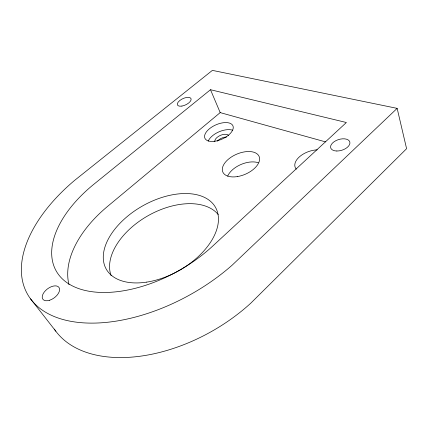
<?xml version="1.0" encoding="UTF-8"?>
<svg xmlns="http://www.w3.org/2000/svg" width="428" height="428" viewBox="0 0 428 428"><rect width="100%" height="100%" fill="white"/><g stroke="black" fill="none" stroke-linecap="round" stroke-linejoin="round"><path stroke-width="0.64" d="M397.147 108.37L232.163 265.167A142.278 80.25 -29.3 0 1 47.968 313.585A142.278 80.25 -29.3 0 1 74.59 180.402L212.384 70.379L397.147 108.37L406.6 148.693L250.808 303.158A136.313 83.497 -29.6 0 1 54.329 329.111M325.494 141.871L220.195 112.607L107.471 206.483A103.555 61.568 -29.5 0 0 68.988 284.657M210.496 89.714L93.983 184.158A106.668 59.77 -29.3 0 0 71.845 285.631A106.668 59.77 -29.3 0 0 212.614 246.159L346.375 122.51L210.496 89.714L220.195 112.607M30.575 298.878L55.827 331.229M111.098 275.584A61.969 37.546 -29.5 0 1 147.826 215.84A61.969 37.546 -29.5 0 1 218.2 214.508M227.675 176.122A19.527 11.064 -23.1 0 1 258.287 162.736M217.322 141.138A7.586 3.943 -23.9 0 1 226.54 137.056M296.262 169.188A18.185 10.4 -18.9 0 1 299.124 157.103A18.185 10.4 -18.9 0 1 317.191 149.837M208.195 141.17A15.221 7.848 -23.9 0 1 218.799 131.904A15.221 7.848 -23.9 0 1 232.773 130.267M214.781 141.438A7.608 3.927 -23.9 0 1 220.506 135.323A7.608 3.927 -23.9 0 1 228.638 135.521M237.535 176.555L236.561 176.705A19.763 10.925 -23.2 0 1 222.565 171.371L222.426 170.815A19.763 10.925 -23.2 0 1 240.632 152.753A19.763 10.925 -23.2 0 1 259.555 159.944A19.763 10.925 -23.2 0 1 237.535 176.555M146.676 282.122A62.756 37.118 -29.5 0 0 216.317 208.966A62.756 37.118 -29.5 0 0 119.61 223.657A62.756 37.118 -29.5 0 0 146.676 282.122M214.144 141.336A15.338 7.768 -24 0 0 233.014 126.03A15.338 7.768 -24 0 0 209.543 128.673A15.338 7.768 -24 0 0 214.144 141.336M336.841 151.009A10.005 5.585 -17.4 0 0 349.804 141.957A10.005 5.585 -17.4 0 0 334.086 141.738A10.005 5.585 -17.4 0 0 336.841 151.009M181.911 106.08A7.495 3.419 -25.2 0 0 191.032 98.665A7.495 3.419 -25.2 0 0 179.701 100.58A7.495 3.419 -25.2 0 0 181.911 106.08M49.627 300.242A9.988 5.601 -36.5 0 0 58.994 287.45A9.988 5.601 -36.5 0 0 44.105 292.254A9.988 5.601 -36.5 0 0 49.627 300.242"/></g></svg>
